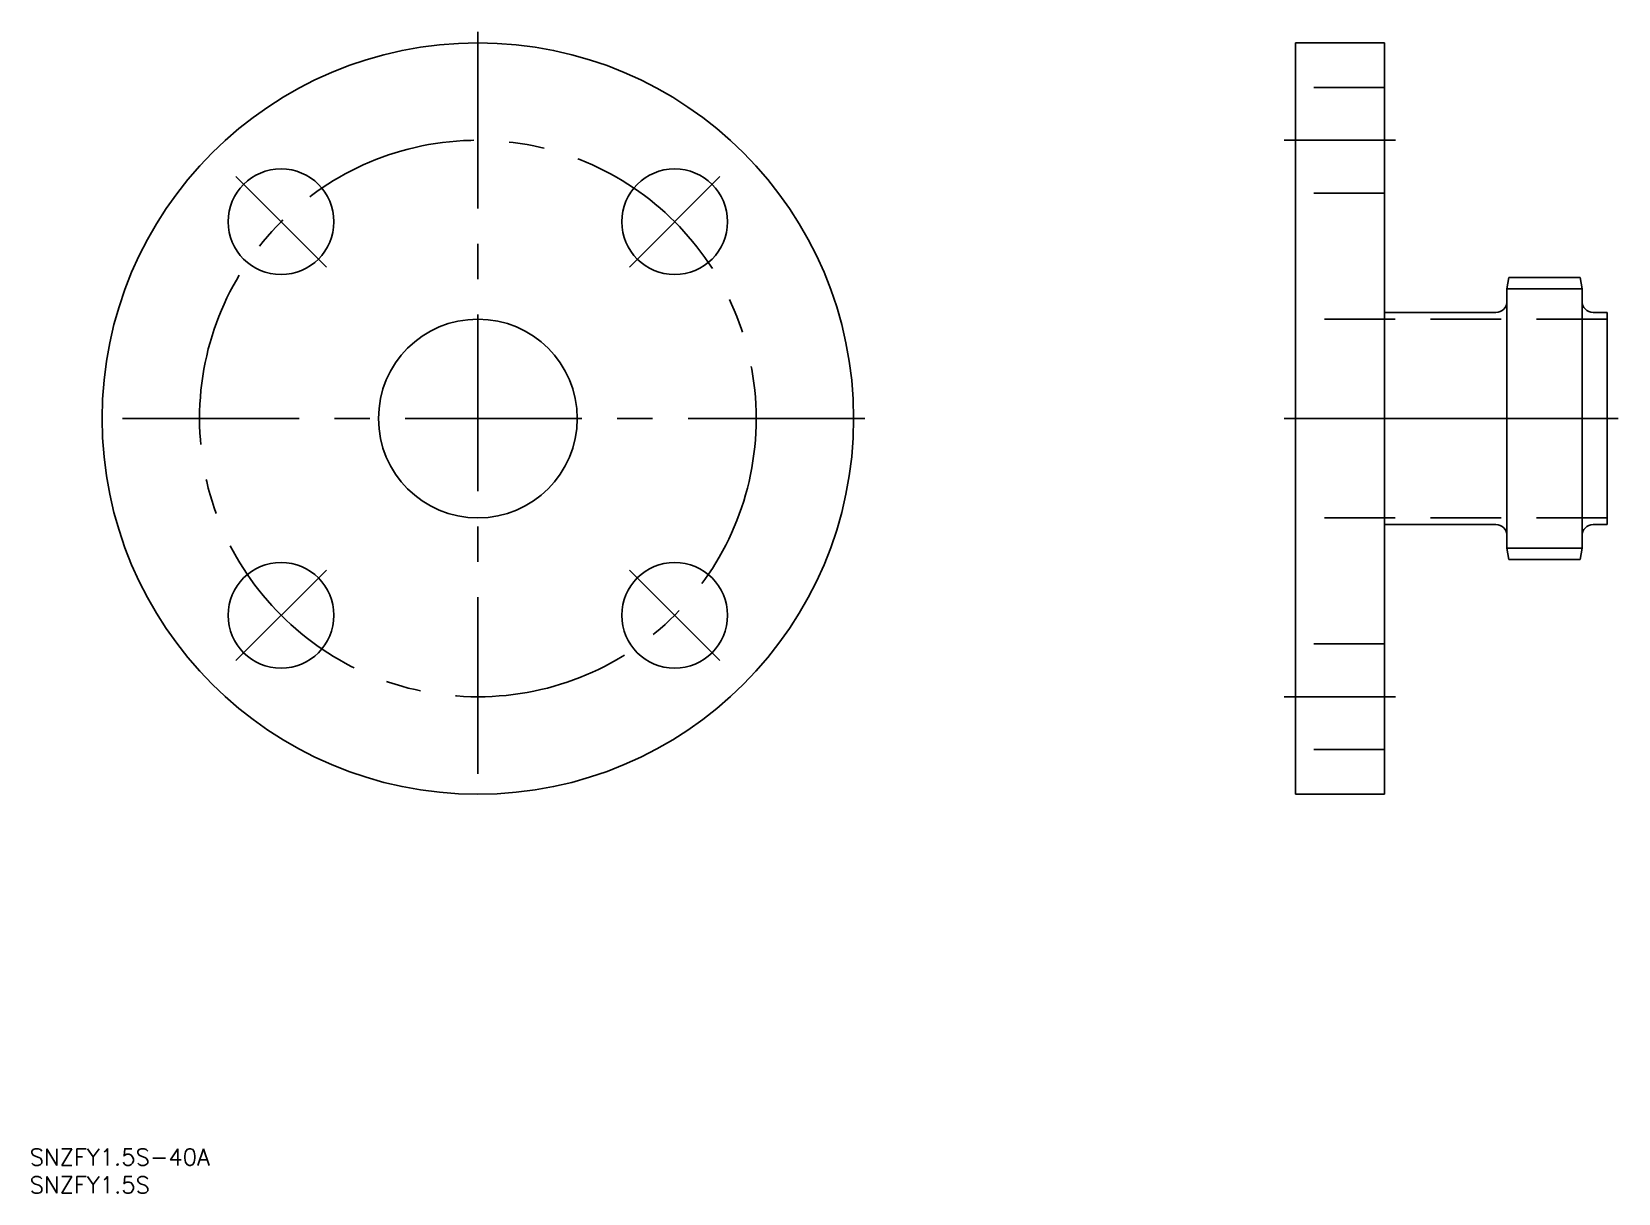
# Model space of a CAD drawing. Extents: x -227 to 58, y -139 to 70.
import ezdxf

# ---------------------------------------------------------------- set-up
doc = ezdxf.new("R2010")
doc.units = 0
doc.linetypes.add('CENTER', pattern=[50.8, 31.75, -6.35, 6.35, -6.35])
doc.linetypes.add('DASHED', pattern=[19.05, 12.7, -6.35])
doc.layers.get('0').update_dxf_attribs({"linetype": 'CONTINUOUS'})
doc.layers.add('CENTER', color=1, linetype='CENTER')
doc.styles.get("Standard").update_dxf_attribs({"font": 'txt.shx', "height": 3, "bigfont": 'bigfont.shx'})

# ---------------------------------------------------------------- blocks, each defined once
blk = doc.blocks.new('*U3')
at = {"color": 7, "linetype": 'CONTINUOUS'}
blk.add_text('SNZFY1.5S-40A', height=3, dxfattribs=at).set_placement((-227.4, -134.21))
blk = doc.blocks.new('*U4')
at = {"color": 7, "linetype": 'CONTINUOUS'}
blk.add_text('SNZFY1.5S', height=3, dxfattribs=at).set_placement((-227.4, -139.21))

msp = doc.modelspace()

# ---------------------------------------------------------------- linework, layer by layer
at = {"color": 7, "linetype": 'CONTINUOUS'}
for p, q in [((0, 67.5), (0, -59.5)), ((16, 67.5), (0, 67.5)), ((0, 67.5), (0, -67.5)), ((16, 67.5), (16, -67.5)), ((38, 23.33), (38.35, 25.33)), ((38, 23.33), (38, -23.32)), ((51.15, 25.33), (38.35, 25.33)), ((51.5, 23.33), (51.15, 25.33)), ((51.5, -23.32), (51.5, 23.33)), ((16, 19.05), (35, 19.05)), ((35, 19.05), (36, 19.05)), ((53.5, 19.05), (56, 19.05)), ((56, -19.05), (56, 19.05)), ((16, -19.05), (35, -19.05)), ((35, -19.05), (36, -19.05)), ((53.5, -19.05), (56, -19.05)), ((38, -23.32), (38.35, -25.32)), ((51.15, -25.32), (38.35, -25.32)), ((51.5, -23.32), (51.15, -25.32)), ((16, -67.5), (0, -67.5))]:
    msp.add_line(p, q, dxfattribs=at)
at = {"color": 3, "linetype": 'DASHED'}
for p, q in [((16, 59.5), (0, 59.5)), ((16, 40.5), (0, 40.5)), ((56, 17.85), (0, 17.85)), ((56, -17.85), (0, -17.85)), ((16, -40.5), (0, -40.5)), ((16, -59.5), (0, -59.5))]:
    msp.add_line(p, q, dxfattribs=at)
at = {"color": 3, "linetype": 'CONTINUOUS'}
for p, q in [((51.5, 23.33), (38, 23.33)), ((51.5, -23.32), (38, -23.32))]:
    msp.add_line(p, q, dxfattribs=at)
at = {"color": 7, "linetype": 'CONTINUOUS'}
for centre, radius in [((-146.87, 0), 67.5), ((-182.23, 35.36), 9.5), ((-111.52, 35.36), 9.5), ((-146.87, 0), 17.85), ((-182.23, -35.36), 9.5), ((-111.52, -35.36), 9.5)]:
    msp.add_circle(centre, radius, dxfattribs=at)
for centre, start, end in [((36, 21.05), 270, 0), ((53.5, 21.05), 180, 270), ((36, -21.05), 0, 90), ((53.5, -21.05), 90, 180)]:
    msp.add_arc(centre, 2, start, end, dxfattribs=at)
at = {"layer": 'CENTER', "color": 1, "linetype": 'CENTER'}
for p, q in [((-146.87, 69.5), (-146.87, -69.5)), ((18, 50), (-2, 50)), ((-174.09, 27.22), (-190.36, 43.49)), ((-119.65, 27.22), (-103.38, 43.49)), ((-77.37, 0), (-216.37, 0)), ((58, 0), (-2, 0)), ((0, 0), (56, 0)), ((-174.09, -27.22), (-190.36, -43.49)), ((-119.65, -27.22), (-103.38, -43.49)), ((18, -50), (-2, -50))]:
    msp.add_line(p, q, dxfattribs=at)
msp.add_circle((-146.87, 0), 50, dxfattribs=at)

# ---------------------------------------------------------------- block references
at = {"color": 7, "linetype": 'CONTINUOUS'}
for name in ['*U3', '*U4']:
    msp.add_blockref(name, (0, 0), dxfattribs=at)

doc.saveas('drawing.dxf')
